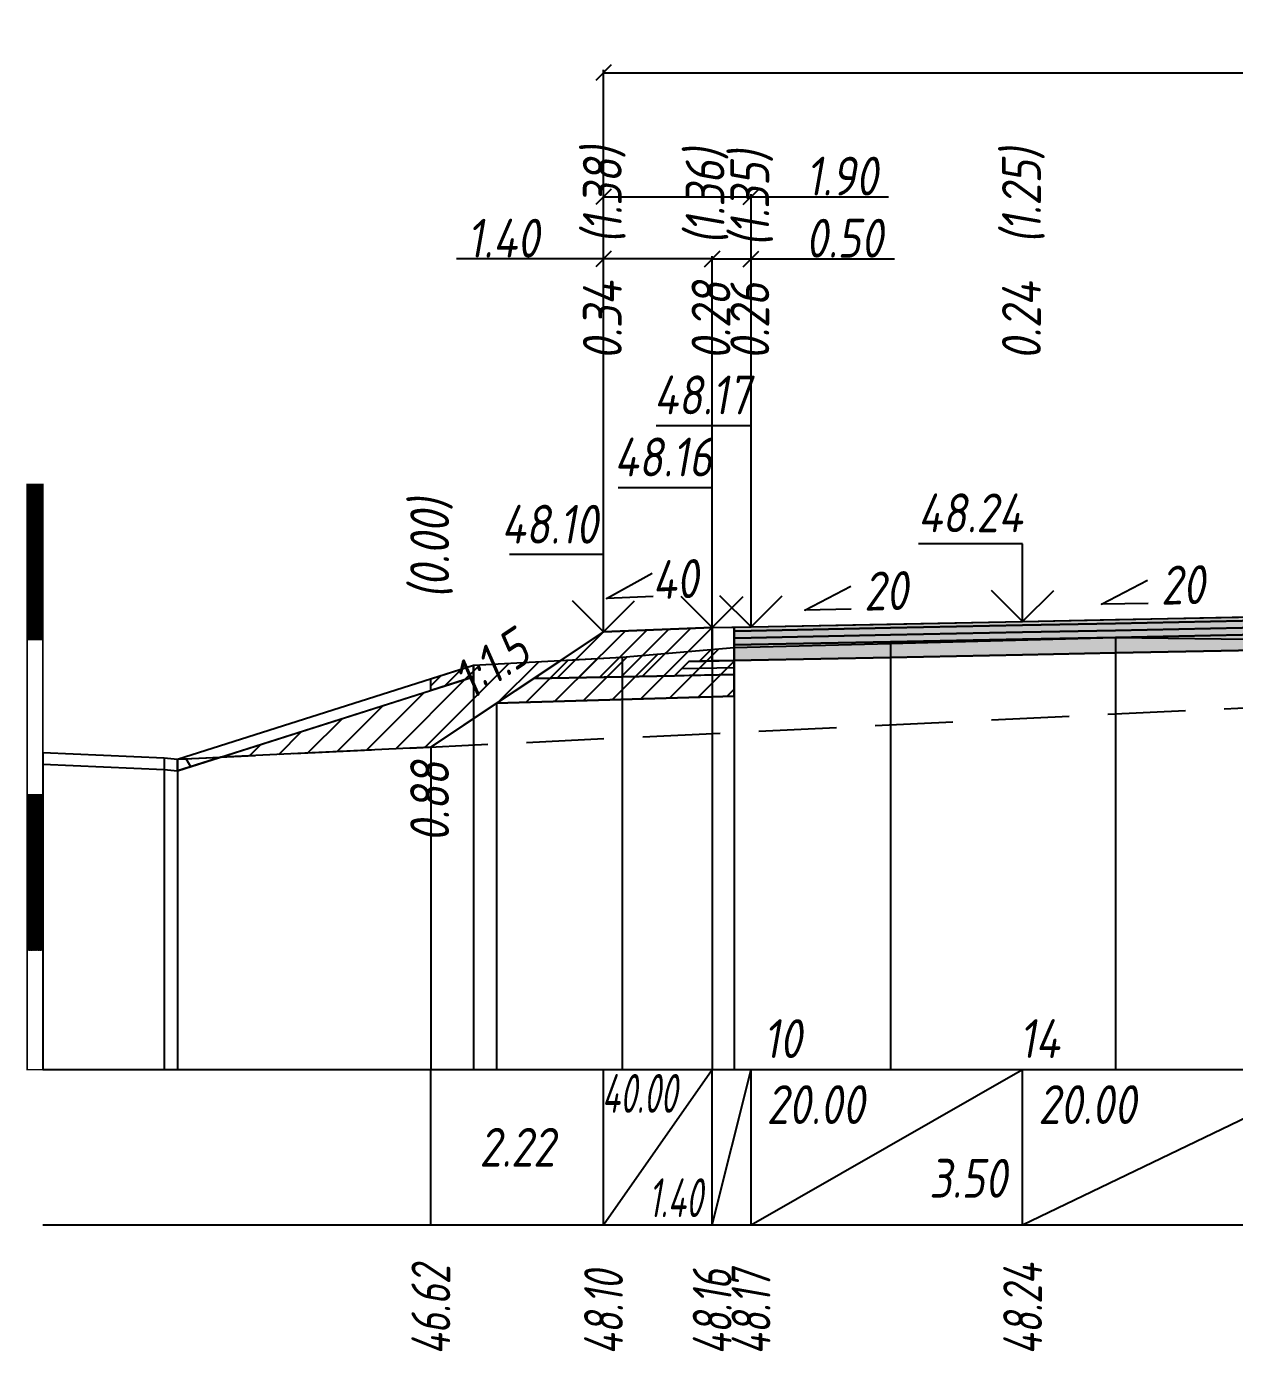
# Model space of a CAD drawing. Extents: x -717 to 1451, y -133302 to 233.
# Drawn here: x 80.7 to 158.5, y -85631.2 to -85545.8 of the extents above; entities that cross this region are included whole.
import ezdxf
from ezdxf.enums import TextEntityAlignment as Align

# ---------------------------------------------------------------- set-up
doc = ezdxf.new("R2010")
doc.units = 0
doc.linetypes.add('штриховая', pattern=[0.75, 0.5, -0.25])
for name, color, linetype in [('Интерполированный поперечник', 2, 'Continuous'), ('Код_514', 1, 'Continuous'), ('Контур_0', 7, 'Continuous'), ('Контур_2521', 7, 'Continuous'), ('Контур_2564', 7, 'Continuous'), ('Контур_2660', 7, 'Continuous'), ('Контур_2665', 7, 'Continuous'), ('Контур_400', 7, 'Continuous'), ('Контур_508', 7, 'Continuous'), ('Контур_512', 7, 'Continuous'), ('Контур_513', 7, 'Continuous'), ('Красный поперечник', 1, 'Continuous'), ('Линейка абсолютных высот', 7, 'Continuous'), ('Объём_2501', 7, 'Continuous'), ('Объём_2564', 7, 'Continuous'), ('Объём_2650', 7, 'Continuous'), ('Объём_2660', 7, 'Continuous'), ('Объём_2661', 7, 'Continuous'), ('Объём_2665', 7, 'Continuous'), ('Объём_2666', 7, 'Continuous'), ('Объём_2753', 7, 'Continuous'), ('Откосы', 7, 'Continuous'), ('Отметки покрытия', 7, 'Continuous'), ('Рабочие отметки', 7, 'Continuous'), ('Рабочие отметки доп.', 7, 'Continuous'), ('Слои выравнивания', 7, 'Continuous'), ('Таблица', 7, 'Continuous'), ('Уклоны проезжей части', 7, 'Continuous'), ('Черный поперечник', 3, 'Continuous')]:
    doc.layers.add(name, color=color, linetype=linetype)
for name, color, linetype, true_color in [('Контур_2540', 2, 'Continuous', 0xffff00), ('Контур_2560', 2, 'Continuous', 0xffff00), ('Контур_2561', 7, 'Continuous', 0xff8040), ('Контур_2562', 3, 'Continuous', 0x00ff00), ('Контур_2563', 7, 'Continuous', 0xff8000), ('Контур_2570', 7, 'Continuous', 0x80ff00), ('Контур_2725', 7, 'Continuous', 0x323232), ('Контур_2736', 4, 'Continuous', 0x00ffff), ('Контур_2760', 7, 'Continuous', 0x323232), ('Контур_2761', 7, 'Continuous', 0x323232), ('Контур_2762', 7, 'Continuous', 0x323232), ('Контур_2763', 7, 'Continuous', 0x323232), ('Контур_402', 7, 'Continuous', 0xff6464), ('Контур_703', 4, 'Continuous', 0x00ffff), ('Объём_2500', 7, 'Continuous', 0xc0c0c0), ('Объём_2520', 7, 'Continuous', 0x80ffff), ('Объём_2540', 2, 'Continuous', 0xffff00), ('Объём_2560', 2, 'Continuous', 0xffff00), ('Объём_2561', 7, 'Continuous', 0xff8040), ('Объём_2562', 3, 'Continuous', 0x00ff00), ('Объём_2563', 7, 'Continuous', 0xff8000), ('Объём_2570', 7, 'Continuous', 0x80ff00), ('Объём_2600', 7, 'Continuous', 0x808000), ('Объём_2746', 2, 'Continuous', 0xffff00)]:
    doc.layers.add(name, color=color, linetype=linetype, true_color=true_color)
doc.styles.get("Standard").update_dxf_attribs({"font": 'txt', "height": 2.5})
doc.styles.add('М', font='romand.shx', dxfattribs={"width": 0.8, "oblique": 10, "height": 2.5})
doc.dimstyles.get("Standard").update_dxf_attribs({"dimtxt": 0.18, "dimasz": 0.18, "dimexe": 0.18, "dimexo": 0.0625, "dimgap": 0.09, "dimtad": 0, "dimtih": 1, "dimtoh": 1, "dimdec": 4, "dimzin": 0, "dimdsep": 46, "dimtxsty": 'Standard', "dimcen": 0.09, "dimadec": 0, "dimazin": 0, "dimtfac": 1, "dimtdec": 4, "dimtofl": 0, "dimtmove": 0, "dimatfit": 3, "dimfxl": 1, "dimtolj": 1, "dimtzin": 0, "dimarcsym": 0})
pattern_1 = [(45.00000125, (1.722436, -2495.920514), (-0.026516505928, 0.026516504769), []), (135.00000034, (1.722436, -2495.920514), (-0.02651650519, -0.026516505506), [])]

# ---------------------------------------------------------------- blocks, each defined once
blk = doc.blocks.new('_Oblique')
at = {"color": 0, "linetype": 'ByBlock', "lineweight": -2}
blk.add_line((-0.5, -0.5), (0.5, 0.5), dxfattribs=at)
blk = doc.blocks.new('*D3356')
at = {"color": 0, "lineweight": -2, "transparency": 16777216}
for p, q in [((117.847, -85560.762), (108.379, -85560.762)), ((117.847, -85584.795), (117.847, -85560.582)), ((124.847, -85560.762), (117.847, -85560.762)), ((124.847, -85584.515), (124.847, -85560.582))]:
    blk.add_line(p, q, dxfattribs=at)
at = {"layer": 'Defpoints', "color": 0, "transparency": 16777216}
for p in [(124.847, -85560.762), (117.847, -85584.857), (124.847, -85584.577)]:
    blk.add_point(p, dxfattribs=at)
at = {"color": 0, "lineweight": -2, "transparency": 16777216, "rotation": 180}
blk.add_blockref('_Oblique', (117.847, -85560.762), dxfattribs=at)
at = {"color": 0, "lineweight": -2, "transparency": 16777216}
blk.add_blockref('_Oblique', (124.847, -85560.762), dxfattribs=at)
at = {"color": 0, "transparency": 16777216, "insert": (111.384, -85559.422), "char_height": 2.5, "width": 0.69, "attachment_point": 5, "style": 'М'}
blk.add_mtext('\\A1;1.40', dxfattribs=at)
blk = doc.blocks.new('*D3358')
at = {"color": 0, "lineweight": -2, "transparency": 16777216}
for p, q in [((124.847, -85584.515), (124.847, -85560.582)), ((124.847, -85560.762), (127.347, -85560.762)), ((127.347, -85584.465), (127.347, -85560.582)), ((127.347, -85560.762), (136.589, -85560.762))]:
    blk.add_line(p, q, dxfattribs=at)
at = {"layer": 'Defpoints', "color": 0, "transparency": 16777216}
for p in [(127.347, -85560.762), (124.847, -85584.577), (127.347, -85584.527)]:
    blk.add_point(p, dxfattribs=at)
at = {"color": 0, "lineweight": -2, "transparency": 16777216, "rotation": 180}
blk.add_blockref('_Oblique', (124.847, -85560.762), dxfattribs=at)
at = {"color": 0, "lineweight": -2, "transparency": 16777216}
blk.add_blockref('_Oblique', (127.347, -85560.762), dxfattribs=at)
at = {"color": 0, "transparency": 16777216, "insert": (133.363, -85559.422), "char_height": 2.5, "width": 0.72, "attachment_point": 5, "style": 'М'}
blk.add_mtext('\\A1;0.50', dxfattribs=at)
blk = doc.blocks.new('*D3361')
at = {"color": 0, "lineweight": -2, "transparency": 16777216}
for p, q in [((117.847, -85584.795), (117.847, -85556.582)), ((127.347, -85584.465), (127.347, -85556.582)), ((117.847, -85556.762), (127.347, -85556.762)), ((127.347, -85556.762), (136.212, -85556.762))]:
    blk.add_line(p, q, dxfattribs=at)
at = {"layer": 'Defpoints', "color": 0, "transparency": 16777216}
for p in [(127.347, -85556.762), (117.847, -85584.857), (127.347, -85584.527)]:
    blk.add_point(p, dxfattribs=at)
at = {"color": 0, "lineweight": -2, "transparency": 16777216, "rotation": 180}
blk.add_blockref('_Oblique', (117.847, -85556.762), dxfattribs=at)
at = {"color": 0, "lineweight": -2, "transparency": 16777216}
blk.add_blockref('_Oblique', (127.347, -85556.762), dxfattribs=at)
at = {"color": 0, "transparency": 16777216, "insert": (133.207, -85555.422), "char_height": 2.5, "width": 0.69, "attachment_point": 5, "style": 'М'}
blk.add_mtext('\\A1;1.90', dxfattribs=at)
blk = doc.blocks.new('*D3362')
at = {"color": 0, "lineweight": -2, "transparency": 16777216}
for p, q in [((117.847, -85584.795), (117.847, -85548.582)), ((117.847, -85548.762), (213.347, -85548.762)), ((213.347, -85584.795), (213.347, -85548.582))]:
    blk.add_line(p, q, dxfattribs=at)
at = {"layer": 'Defpoints', "color": 0, "transparency": 16777216}
for p in [(213.347, -85548.762), (117.847, -85584.857), (213.347, -85584.857)]:
    blk.add_point(p, dxfattribs=at)
at = {"color": 0, "lineweight": -2, "transparency": 16777216, "rotation": 180}
blk.add_blockref('_Oblique', (117.847, -85548.762), dxfattribs=at)
at = {"color": 0, "lineweight": -2, "transparency": 16777216}
blk.add_blockref('_Oblique', (213.347, -85548.762), dxfattribs=at)
at = {"color": 0, "transparency": 16777216, "insert": (165.597, -85547.422), "char_height": 2.5, "width": 0.81, "attachment_point": 5, "style": 'М'}
blk.add_mtext('\\A1;19.10', dxfattribs=at)

msp = doc.modelspace()

# ---------------------------------------------------------------- hatches: boundary and pattern name
at = {"layer": 'Линейка абсолютных высот'}
h = msp.add_hatch(dxfattribs=at)
h.set_pattern_fill('ANSI37', scale=0.3, style=0)
h.set_pattern_definition(pattern_1)
h.paths.add_polyline_path([(81.722, -85585.291), (81.722, -85575.291), (80.722, -85575.291), (80.722, -85585.291)])
h = msp.add_hatch(dxfattribs=at)
h.set_pattern_fill('ANSI37', scale=0.3, style=0)
h.set_pattern_definition(pattern_1)
h.paths.add_polyline_path([(81.722, -85605.291), (81.722, -85595.291), (80.722, -85595.291), (80.722, -85605.291)])
at = {"layer": 'Объём_2563'}
h = msp.add_hatch(dxfattribs=at)
h.set_pattern_fill('ANSI31', color=256, scale=0.3)
h.paths.add_polyline_path([(117.847, -85584.795), (124.847, -85584.515), (124.847, -85586.665), (123.347, -85586.695), (122.428, -85587.613), (113.347, -85587.795)])
at = {"layer": 'Объём_2570'}
h = msp.add_hatch(dxfattribs=at)
h.set_pattern_fill('ANSI31', color=256, scale=0.2)
h.paths.add_polyline_path([(106.722, -85588.567), (106.722, -85587.817), (109.474, -85586.943), (109.474, -85587.693)])
at = {"layer": 'Объём_2600'}
h = msp.add_hatch(dxfattribs=at)
h.set_pattern_fill('ANSI31', color=6, scale=0.4)
h.paths.add_polyline_path([(126.272, -85588.93), (110.955, -85589.389), (106.722, -85592.211), (93.19, -85592.865), (109.474, -85587.693), (109.474, -85586.943), (119.049, -85586.414), (126.272, -85585.805)])
h = msp.add_hatch(dxfattribs=at)
h.set_pattern_fill('HONEY', color=5, scale=0.3)
h.paths.add_polyline_path([(90.405, -85593.75), (90.405, -85593), (93.19, -85592.865)])
at = {"layer": 'Слои выравнивания'}
for color, points in [(2, [(126.272, -85584.486), (127.347, -85584.465), (136.337, -85584.285), (144.847, -85584.115), (150.819, -85583.996), (161.019, -85583.792), (165.597, -85583.7), (165.597, -85583.95), (161.019, -85584.042), (150.819, -85584.246), (144.847, -85584.365), (136.337, -85584.535), (127.347, -85584.715), (126.272, -85584.736)]), (3, [(126.272, -85584.736), (127.347, -85584.715), (136.337, -85584.535), (144.847, -85584.365), (150.819, -85584.246), (161.019, -85584.042), (165.597, -85583.95), (165.597, -85584.4), (161.019, -85584.492), (150.819, -85584.696), (144.847, -85584.815), (136.337, -85584.985), (127.347, -85585.165), (126.272, -85585.186)]), (4, [(126.272, -85585.186), (127.347, -85585.165), (136.337, -85584.985), (144.847, -85584.815), (150.819, -85584.696), (161.019, -85584.492), (165.597, -85584.4), (165.597, -85584.85), (161.019, -85584.942), (150.819, -85585.146), (144.847, -85585.265), (136.337, -85585.435), (127.347, -85585.615), (126.272, -85585.636)]), (5, [(126.272, -85585.636), (127.347, -85585.615), (136.337, -85585.435), (144.847, -85585.265), (150.819, -85585.146), (161.019, -85584.942), (165.597, -85584.85), (165.597, -85585.85), (161.019, -85585.942), (150.819, -85586.146), (144.847, -85586.265), (136.337, -85586.435), (127.347, -85586.615), (126.272, -85586.636)])]:
    msp.add_hatch(color=color, dxfattribs=at).paths.add_polyline_path(points)

# ---------------------------------------------------------------- linework, layer by layer
at = {"layer": 'Интерполированный поперечник', "linetype": 'штриховая', "ltscale": 10, "flags": 128}
msp.add_lwpolyline([(90.405, -85593), (203.847, -85587.515)], dxfattribs=at)
at = {"layer": 'Код_514'}
for p, q in [((106.722, -85623), (106.722, -85613)), ((117.847, -85623), (117.847, -85613)), ((117.847, -85623), (124.847, -85613)), ((124.847, -85623), (124.847, -85613)), ((124.847, -85623), (127.347, -85613)), ((127.347, -85623), (127.347, -85613)), ((127.347, -85623), (144.847, -85613)), ((144.847, -85623), (144.847, -85613)), ((144.847, -85623), (165.597, -85613))]:
    msp.add_line(p, q, dxfattribs=at)
at = {"layer": 'Контур_0', "color": 18, "true_color": 0x000000, "flags": 128}
for points in [[(124.847, -85586.665), (124.847, -85584.515), (126.272, -85584.486), (126.272, -85586.636), (124.847, -85586.665), (124.847, -85586.665)], [(113.347, -85587.795), (122.428, -85587.613), (123.347, -85586.695), (124.847, -85586.665)], [(123.347, -85586.695), (126.272, -85586.636), (126.272, -85587.536), (122.428, -85587.613), (123.347, -85586.695), (123.347, -85586.695)]]:
    msp.add_lwpolyline(points, dxfattribs=at)
at = {"layer": 'Контур_2521', "color": 18, "true_color": 0x000000, "flags": 128}
msp.add_lwpolyline([(122.887, -85587.154), (126.272, -85587.086)], dxfattribs=at)
at = {"layer": 'Контур_2540', "flags": 128}
msp.add_lwpolyline([(126.272, -85588.93), (110.955, -85589.389), (113.347, -85587.795), (126.272, -85587.536), (126.272, -85588.93), (126.272, -85588.93)], dxfattribs=at)
at = {"layer": 'Контур_2560', "flags": 128}
msp.add_lwpolyline([(117.847, -85584.795), (117.847, -85584.795), (117.847, -85584.795), (124.847, -85584.515)], dxfattribs=at)
at = {"layer": 'Контур_2561', "flags": 128}
msp.add_lwpolyline([(124.847, -85584.515), (124.847, -85584.515), (117.847, -85584.795), (117.847, -85584.795), (124.847, -85584.515)], dxfattribs=at)
at = {"layer": 'Контур_2562', "flags": 128}
msp.add_lwpolyline([(117.847, -85584.795), (117.847, -85584.795), (117.847, -85584.795), (117.847, -85584.795), (117.847, -85584.795)], dxfattribs=at)
at = {"layer": 'Контур_2563', "flags": 128}
msp.add_lwpolyline([(117.847, -85584.795), (124.847, -85584.515), (124.847, -85586.665), (123.347, -85586.695), (122.428, -85587.613), (113.347, -85587.795), (117.847, -85584.795), (117.847, -85584.795)], dxfattribs=at)
at = {"layer": 'Контур_2564', "flags": 128}
msp.add_lwpolyline([(117.847, -85584.795), (124.847, -85584.515)], dxfattribs=at)
at = {"layer": 'Контур_2570', "flags": 128}
msp.add_lwpolyline([(81.722, -85593.318), (89.534, -85593.655), (90.405, -85593.75), (90.405, -85593.75), (109.474, -85587.693), (109.474, -85586.943), (119.049, -85586.414), (126.272, -85585.805), (136.337, -85585.537), (150.819, -85585.163), (161.019, -85585.274), (165.597, -85585.353), (175.347, -85585.521), (183.324, -85584.349), (186.91, -85584.364), (191.661, -85585.674), (191.661, -85586.424), (197.377, -85587.488), (204.395, -85588.666), (211.651, -85586.606), (218.892, -85584.854), (224.112, -85584.99), (245.371, -85585.046)], dxfattribs=at)
at = {"layer": 'Контур_2660', "flags": 128}
msp.add_lwpolyline([(110.955, -85589.389), (126.272, -85588.93)], dxfattribs=at)
at = {"layer": 'Контур_2665', "flags": 128}
msp.add_lwpolyline([(117.847, -85584.795), (117.847, -85584.795)], dxfattribs=at)
at = {"layer": 'Контур_2725', "flags": 128}
msp.add_lwpolyline([(126.272, -85586.636), (127.347, -85586.615), (136.337, -85586.435), (144.847, -85586.265), (150.819, -85586.146), (161.019, -85585.942), (165.597, -85585.85)], dxfattribs=at)
at = {"layer": 'Контур_2736', "flags": 128}
msp.add_lwpolyline([(117.847, -85584.795), (106.722, -85592.211)], dxfattribs=at)
at = {"layer": 'Контур_2760', "flags": 128}
msp.add_lwpolyline([(126.272, -85584.486), (127.347, -85584.465), (136.337, -85584.285), (144.847, -85584.115), (150.819, -85583.996), (161.019, -85583.792), (165.597, -85583.7)], dxfattribs=at)
at = {"layer": 'Контур_2761', "flags": 128}
msp.add_lwpolyline([(126.272, -85584.736), (127.347, -85584.715), (136.337, -85584.535), (144.847, -85584.365), (150.819, -85584.246), (161.019, -85584.042), (165.597, -85583.95)], dxfattribs=at)
at = {"layer": 'Контур_2762', "flags": 128}
msp.add_lwpolyline([(126.272, -85585.186), (127.347, -85585.165), (136.337, -85584.985), (144.847, -85584.815), (150.819, -85584.696), (161.019, -85584.492), (165.597, -85584.4)], dxfattribs=at)
at = {"layer": 'Контур_2763', "flags": 128}
msp.add_lwpolyline([(126.272, -85585.636), (127.347, -85585.615), (136.337, -85585.435), (144.847, -85585.265), (150.819, -85585.146), (161.019, -85584.942), (165.597, -85584.85)], dxfattribs=at)
at = {"layer": 'Контур_400', "flags": 128}
msp.add_lwpolyline([(124.847, -85584.515), (127.347, -85584.465), (127.347, -85584.465), (127.347, -85584.465), (127.347, -85584.465), (127.347, -85584.465), (127.347, -85584.465), (144.847, -85584.115), (165.597, -85583.7)], dxfattribs=at)
at = {"layer": 'Контур_402', "flags": 128}
msp.add_lwpolyline([(110.955, -85589.389), (126.272, -85588.93), (126.272, -85586.636), (165.597, -85585.85), (165.597, -85587.75), (218.35, -85589.333)], dxfattribs=at)
at = {"layer": 'Контур_508', "flags": 128}
msp.add_lwpolyline([(106.722, -85592.211), (110.955, -85589.389), (126.272, -85588.93), (126.272, -85586.636), (165.597, -85585.85), (165.597, -85587.75), (218.35, -85589.333), (221.072, -85591.147), (221.072, -85590.945), (223.072, -85590.945), (223.072, -85591.147), (226.822, -85588.647), (226.822, -85587.445), (231.601, -85584.259)], dxfattribs=at)
at = {"layer": 'Контур_512', "flags": 128}
msp.add_lwpolyline([(106.722, -85592.211), (110.955, -85589.389), (126.272, -85588.93)], dxfattribs=at)
at = {"layer": 'Контур_513', "flags": 128}
msp.add_lwpolyline([(106.722, -85592.211), (110.955, -85589.389), (126.272, -85588.93), (126.272, -85586.636), (165.597, -85585.85), (165.597, -85587.75), (218.35, -85589.333), (221.072, -85591.147), (221.072, -85590.945), (223.072, -85590.945), (223.072, -85591.147), (226.822, -85588.647), (226.822, -85587.445), (231.601, -85584.259)], dxfattribs=at)
at = {"layer": 'Контур_703', "flags": 128}
msp.add_lwpolyline([(117.847, -85584.795), (106.722, -85592.211)], dxfattribs=at)
at = {"layer": 'Красный поперечник'}
for p, q in [((144.847, -85584.115), (165.597, -85583.7)), ((106.722, -85592.211), (117.847, -85584.795)), ((117.847, -85584.795), (124.847, -85584.515)), ((124.847, -85584.515), (127.347, -85584.465)), ((127.347, -85584.465), (144.847, -85584.115)), ((126.272, -85588.93), (126.272, -85613)), ((110.955, -85589.389), (110.955, -85613)), ((106.722, -85592.211), (106.722, -85613))]:
    msp.add_line(p, q, dxfattribs=at)
at = {"layer": 'Линейка абсолютных высот', "color": 7, "const_width": 0.1, "flags": 128}
for points in [[(81.722, -85585.291), (81.722, -85575.291), (80.722, -85575.291), (80.722, -85585.291), (81.722, -85585.291)], [(81.722, -85595.291), (81.722, -85585.291), (80.722, -85585.291), (80.722, -85595.291), (81.722, -85595.291)], [(81.722, -85605.291), (81.722, -85595.291), (80.722, -85595.291), (80.722, -85605.291), (81.722, -85605.291)], [(81.722, -85613), (81.722, -85605.291), (80.722, -85605.291), (80.722, -85613), (81.722, -85613)]]:
    msp.add_lwpolyline(points, dxfattribs=at)
at = {"layer": 'Объём_2500', "color": 18, "true_color": 0x000000, "flags": 128}
msp.add_lwpolyline([(124.847, -85586.665), (124.847, -85584.515), (126.272, -85584.486), (126.272, -85586.636), (124.847, -85586.665), (124.847, -85586.665)], dxfattribs=at)
at = {"layer": 'Объём_2501', "flags": 128}
msp.add_lwpolyline([(124.847, -85584.515), (127.347, -85584.465), (127.347, -85584.465), (127.347, -85584.465), (127.347, -85584.465), (127.347, -85584.465), (127.347, -85584.465), (144.847, -85584.115), (165.597, -85583.7)], dxfattribs=at)
at = {"layer": 'Объём_2520', "color": 250, "flags": 128}
msp.add_lwpolyline([(123.347, -85586.695), (126.272, -85586.636), (126.272, -85587.536), (122.428, -85587.613), (123.347, -85586.695), (123.347, -85586.695)], dxfattribs=at)
at = {"layer": 'Объём_2540', "flags": 128}
msp.add_lwpolyline([(126.272, -85588.93), (110.955, -85589.389), (113.347, -85587.795), (126.272, -85587.536), (126.272, -85588.93), (126.272, -85588.93)], dxfattribs=at)
at = {"layer": 'Объём_2560', "flags": 128}
msp.add_lwpolyline([(117.847, -85584.795), (117.847, -85584.795), (117.847, -85584.795), (124.847, -85584.515)], dxfattribs=at)
at = {"layer": 'Объём_2561', "flags": 128}
msp.add_lwpolyline([(124.847, -85584.515), (124.847, -85584.515), (117.847, -85584.795), (117.847, -85584.795), (124.847, -85584.515)], dxfattribs=at)
at = {"layer": 'Объём_2562', "flags": 128}
msp.add_lwpolyline([(117.847, -85584.795), (117.847, -85584.795), (117.847, -85584.795), (117.847, -85584.795), (117.847, -85584.795)], dxfattribs=at)
at = {"layer": 'Объём_2563', "color": 250, "flags": 128}
msp.add_lwpolyline([(117.847, -85584.795), (124.847, -85584.515), (124.847, -85586.665), (123.347, -85586.695), (122.428, -85587.613), (113.347, -85587.795), (117.847, -85584.795), (117.847, -85584.795)], dxfattribs=at)
at = {"layer": 'Объём_2564', "flags": 128}
msp.add_lwpolyline([(117.847, -85584.795), (124.847, -85584.515)], dxfattribs=at)
at = {"layer": 'Объём_2570', "flags": 128}
msp.add_lwpolyline([(106.722, -85588.567), (106.722, -85587.817), (109.474, -85586.943), (109.474, -85587.693), (106.722, -85588.567), (106.722, -85588.567)], dxfattribs=at)
at = {"layer": 'Объём_2600', "color": 5, "flags": 128}
msp.add_lwpolyline([(90.405, -85593.75), (90.405, -85593), (93.19, -85592.865), (90.405, -85593.75), (90.405, -85593.75)], dxfattribs=at)
at = {"layer": 'Объём_2650', "color": 6, "flags": 128}
msp.add_lwpolyline([(126.272, -85588.93), (110.955, -85589.389), (106.722, -85592.211), (93.19, -85592.865), (109.474, -85587.693), (109.474, -85586.943), (119.049, -85586.414), (126.272, -85585.805), (126.272, -85588.93), (126.272, -85588.93)], dxfattribs=at)
at = {"layer": 'Объём_2660', "flags": 128}
msp.add_lwpolyline([(110.955, -85589.389), (126.272, -85588.93)], dxfattribs=at)
at = {"layer": 'Объём_2661', "flags": 128}
msp.add_lwpolyline([(117.847, -85584.795), (106.722, -85592.211)], dxfattribs=at)
at = {"layer": 'Объём_2665', "flags": 128}
msp.add_lwpolyline([(117.847, -85584.795), (117.847, -85584.795)], dxfattribs=at)
at = {"layer": 'Объём_2666', "flags": 128}
msp.add_lwpolyline([(117.847, -85584.795), (106.722, -85592.211)], dxfattribs=at)
at = {"layer": 'Объём_2746', "flags": 128}
msp.add_lwpolyline([(119.049, -85586.414), (126.272, -85585.805), (126.272, -85588.93), (110.955, -85589.389), (115.09, -85586.633), (119.049, -85586.414), (119.049, -85586.414)], dxfattribs=at)
at = {"layer": 'Объём_2753', "flags": 128}
msp.add_lwpolyline([(126.272, -85584.486), (126.272, -85584.486)], dxfattribs=at)
at = {"layer": 'Отметки покрытия', "color": 1}
for p, q in [((127.347, -85571.515), (121.247, -85571.515)), ((127.347, -85584.465), (127.347, -85571.515)), ((124.847, -85575.515), (118.797, -85575.515)), ((124.847, -85584.515), (124.847, -85575.515)), ((144.847, -85579.115), (138.147, -85579.115)), ((144.847, -85584.115), (144.847, -85579.115)), ((117.847, -85579.795), (111.797, -85579.795)), ((117.847, -85584.795), (117.847, -85579.795)), ((144.847, -85584.115), (142.847, -85582.115)), ((144.847, -85584.115), (146.847, -85582.115)), ((117.847, -85584.795), (115.847, -85582.795)), ((117.847, -85584.795), (119.847, -85582.795)), ((124.847, -85584.515), (122.847, -85582.515)), ((124.847, -85584.515), (126.847, -85582.515)), ((127.347, -85584.465), (125.347, -85582.465)), ((127.347, -85584.465), (129.347, -85582.465))]:
    msp.add_line(p, q, dxfattribs=at)
at = {"layer": 'Слои выравнивания'}
for p, q in [((124.847, -85584.515), (124.847, -85613)), ((126.272, -85584.486), (126.272, -85613))]:
    msp.add_line(p, q, dxfattribs=at)
at = {"layer": 'Слои выравнивания', "color": 2, "flags": 128}
msp.add_lwpolyline([(126.272, -85584.486), (127.347, -85584.465), (136.337, -85584.285), (144.847, -85584.115), (150.819, -85583.996), (161.019, -85583.792), (165.597, -85583.7), (165.597, -85583.95), (161.019, -85584.042), (150.819, -85584.246), (144.847, -85584.365), (136.337, -85584.535), (127.347, -85584.715), (126.272, -85584.736)], close=True, dxfattribs=at)
at = {"layer": 'Слои выравнивания', "color": 3, "flags": 128}
msp.add_lwpolyline([(126.272, -85584.736), (127.347, -85584.715), (136.337, -85584.535), (144.847, -85584.365), (150.819, -85584.246), (161.019, -85584.042), (165.597, -85583.95), (165.597, -85584.4), (161.019, -85584.492), (150.819, -85584.696), (144.847, -85584.815), (136.337, -85584.985), (127.347, -85585.165), (126.272, -85585.186)], close=True, dxfattribs=at)
at = {"layer": 'Слои выравнивания', "color": 4, "flags": 128}
msp.add_lwpolyline([(126.272, -85585.186), (127.347, -85585.165), (136.337, -85584.985), (144.847, -85584.815), (150.819, -85584.696), (161.019, -85584.492), (165.597, -85584.4), (165.597, -85584.85), (161.019, -85584.942), (150.819, -85585.146), (144.847, -85585.265), (136.337, -85585.435), (127.347, -85585.615), (126.272, -85585.636)], close=True, dxfattribs=at)
at = {"layer": 'Слои выравнивания', "color": 5, "flags": 128}
msp.add_lwpolyline([(126.272, -85585.636), (127.347, -85585.615), (136.337, -85585.435), (144.847, -85585.265), (150.819, -85585.146), (161.019, -85584.942), (165.597, -85584.85), (165.597, -85585.85), (161.019, -85585.942), (150.819, -85586.146), (144.847, -85586.265), (136.337, -85586.435), (127.347, -85586.615), (126.272, -85586.636)], close=True, dxfattribs=at)
at = {"layer": 'Таблица'}
for p, q in [((81.722, -85613), (256.601, -85613)), ((81.722, -85623), (256.601, -85623))]:
    msp.add_line(p, q, dxfattribs=at)
at = {"layer": 'Уклоны проезжей части', "color": 1, "flags": 128}
for points in [[(121.042, -85582.512), (118.044, -85582.632), (120.982, -85581.013)], [(152.93, -85582.955), (149.931, -85583.015), (152.9, -85581.455)], [(133.805, -85583.337), (130.806, -85583.397), (133.775, -85581.837)]]:
    msp.add_lwpolyline(points, dxfattribs=at)
at = {"layer": 'Черный поперечник', "color": 7}
for p, q in [((136.337, -85585.537), (136.337, -85613)), ((150.819, -85585.163), (150.819, -85613)), ((119.049, -85586.414), (119.049, -85613)), ((126.272, -85585.805), (126.272, -85613)), ((109.474, -85586.943), (109.474, -85613)), ((81.722, -85592.568), (81.722, -85613)), ((89.534, -85592.905), (89.534, -85613)), ((90.405, -85593), (90.405, -85613))]:
    msp.add_line(p, q, dxfattribs=at)
at = {"layer": 'Черный поперечник', "flags": 128}
msp.add_lwpolyline([(81.722, -85592.568), (89.534, -85592.905), (90.405, -85593), (109.474, -85586.943), (119.049, -85586.414), (126.272, -85585.805), (136.337, -85585.537), (150.819, -85585.163), (161.019, -85585.274), (165.597, -85585.353), (175.347, -85585.521), (183.324, -85584.349), (186.91, -85584.364), (191.661, -85585.674), (197.377, -85586.738), (204.395, -85587.916), (211.651, -85585.856), (218.892, -85584.104), (224.112, -85584.24), (245.371, -85584.296), (256.411, -85584.256), (256.601, -85584.247)], dxfattribs=at)

# ---------------------------------------------------------------- texts
at = {"layer": 'Код_514', "style": 'М', "oblique": 10}
for s, width, p in [('40.00', 0.6, (117.728, -85613.281)), ('20.00', 0.8, (128.347, -85614)), ('20.00', 0.8, (145.847, -85614))]:
    msp.add_text(s, height=2.5, dxfattribs=dict(at, width=width)).set_placement(p, align=Align.TOP_LEFT)
at = {"layer": 'Код_514', "style": 'М', "oblique": 10, "width": 0.8}
msp.add_text('2.22', height=2.5, dxfattribs=at).set_placement((112.284, -85618), align=Align.MIDDLE_CENTER)
at = {"layer": 'Код_514', "style": 'М', "oblique": 10}
for s, width, p in [('3.50', 0.8, (143.847, -85622)), ('1.40', 0.6, (124.214, -85623.252))]:
    msp.add_text(s, height=2.5, dxfattribs=dict(at, width=width)).set_placement(p, align=Align.BOTTOM_RIGHT)
at = {"layer": 'Код_514', "style": 'М', "oblique": 10, "width": 0.7}
for s, p in [('46.62', (106.722, -85631.382)), ('48.10', (117.847, -85631.382)), ('48.16', (124.847, -85631.382)), ('48.17', (127.347, -85631.382)), ('48.24', (144.847, -85631.382))]:
    msp.add_text(s, height=2.5, rotation=90, dxfattribs=at).set_placement(p, align=Align.MIDDLE_LEFT)
at = {"layer": 'Откосы', "color": 1, "style": 'М', "oblique": 10, "width": 0.8}
for s, rotation, p in [('40', 2.29061, (122.549, -85583.397)), ('20', 1.14576, (155.202, -85583.764)), ('20', 1.14576, (136.077, -85584.146)), ('1:1.5', 33.69007, (111.73, -85588.527))]:
    msp.add_text(s, height=2.5, rotation=rotation, dxfattribs=at).set_placement(p, align=Align.BOTTOM_CENTER)
at = {"layer": 'Отметки покрытия', "color": 1, "style": 'М', "oblique": 10, "width": 0.8}
for s, p in [('48.17', (127.347, -85571.522)), ('48.16', (124.847, -85575.522)), ('48.24', (144.847, -85579.122)), ('48.10', (117.489, -85579.854))]:
    msp.add_text(s, height=2.5, dxfattribs=at).set_placement(p, align=Align.BOTTOM_RIGHT)
at = {"layer": 'Рабочие отметки', "color": 1, "style": 'М', "oblique": 10, "width": 0.8}
for s, p in [('0.34', (117.769, -85567.265)), ('0.28', (124.769, -85567.265)), ('0.26', (127.269, -85567.265)), ('0.24', (144.769, -85567.265))]:
    msp.add_text(s, height=2.5, rotation=90, dxfattribs=at).set_placement(p, align=Align.MIDDLE_LEFT)
msp.add_text('0.88', height=2.5, rotation=90, dxfattribs=at).set_placement((106.644, -85593.142), align=Align.MIDDLE_RIGHT)
at = {"layer": 'Рабочие отметки доп.', "color": 1, "style": 'М', "oblique": 10, "width": 0.8}
for s, p in [('(1.38)', (117.769, -85559.765)), ('(1.36)', (124.387, -85559.822)), ('(1.35)', (127.269, -85559.965)), ('(1.25)', (144.769, -85559.765)), ('(0.00)', (106.644, -85582.642))]:
    msp.add_text(s, height=2.5, rotation=90, dxfattribs=at).set_placement(p, align=Align.MIDDLE_LEFT)
at = {"layer": 'Слои выравнивания', "style": 'М', "oblique": 10, "width": 0.8}
for s, p in [('10', (129.386, -85613)), ('14', (145.934, -85613))]:
    msp.add_text(s, height=2.5, dxfattribs=at).set_placement(p, align=Align.BOTTOM_CENTER)

# ---------------------------------------------------------------- dimensions: what is measured, and where the dimension line sits
at = {"color": 5}
dim = msp.add_linear_dim(base=(213.347, -85548.762), p1=(117.847, -85584.857), p2=(213.347, -85584.857), angle=180, dimstyle='Standard', override={"dimtxt": 2.5, "dimasz": 1, "dimtad": 1, "dimdec": 2, "dimlfac": 0.2, "dimtxsty": 'М', "dimblk1": 'Oblique', "dimblk2": 'Oblique', "dimsah": 1}, dxfattribs=at)
dim.commit()
dim.dimension.update_dxf_attribs({"geometry": '*D3362', "text_midpoint": (165.597, -85547.422)})
for base, p1, p2, picture, middle in [((127.347, -85556.762), (117.847, -85584.857), (127.347, -85584.527), '*D3361', (133.207, -85556.762)), ((124.847, -85560.762), (117.847, -85584.857), (124.847, -85584.577), '*D3356', (111.384, -85560.762)), ((127.347, -85560.762), (124.847, -85584.577), (127.347, -85584.527), '*D3358', (133.363, -85560.762))]:
    dim = msp.add_linear_dim(base=base, p1=p1, p2=p2, angle=180, dimstyle='Standard', override={"dimtxt": 2.5, "dimasz": 1, "dimtad": 1, "dimdec": 2, "dimlfac": 0.2, "dimtxsty": 'М', "dimblk1": 'Oblique', "dimblk2": 'Oblique', "dimsah": 1}, dxfattribs=at)
    dim.commit()
    dim.dimension.update_dxf_attribs({"geometry": picture, "text_midpoint": middle, "dimtype": 160})

doc.saveas('drawing.dxf')
